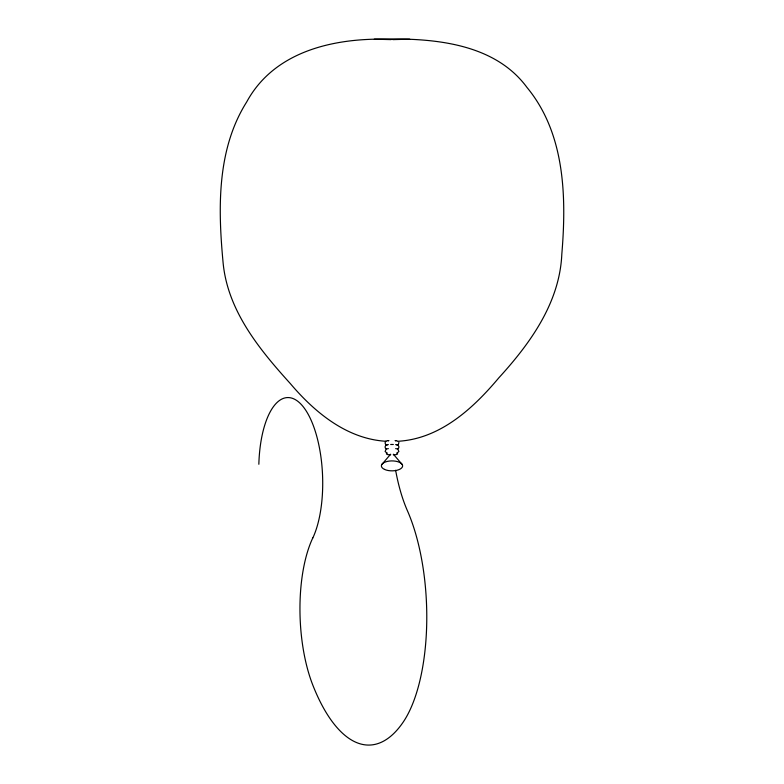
<?xml version="1.0" encoding="UTF-8"?>
<svg xmlns="http://www.w3.org/2000/svg" width="784" height="784" viewBox="0 0 784 784"><rect width="100%" height="100%" fill="white"/><g stroke="black" fill="none" stroke-linecap="round" stroke-linejoin="round"><path stroke-width="1.18" d="M381.73 464.589L390.618 454.21M386.159 449.095L385.111 451.506L387.139 453.201M386.835 452.936C384.885 454.847 389.717 454.808 390.667 454.769M397.841 448.85C400.33 447.39 398.115 443.989 395.636 444.606M397.586 440.99L397.076 441.186M387.139 440.726C384.454 440.824 384.454 445.057 387.139 445.145M396.861 445.145L398.419 444.361L398.889 442.411M387.031 448.85L388.364 448.634M396.861 453.201L398.889 451.506L397.841 449.095M388.364 444.606C385.885 443.989 383.67 447.39 386.159 448.85M398.154 441.274C440.187 438.775 473.036 408.542 498.732 377.947C530.258 343.402 559.688 302.712 561.814 254.202C566.538 197.274 565.235 133.78 527.024 87.485C492.656 40.709 427.064 37.75 374.311 39.2C324.311 40.337 272.038 55.272 246.695 101.949C216.796 149.303 218.011 208.123 223.019 261.866C227.242 310.19 259.053 349.037 290.305 383.562C314.649 412.266 346.655 438.864 385.846 441.274M392.902 39.612L409.689 39.2M393.333 454.769C394.283 454.808 399.115 454.847 397.165 452.936M390.667 444.479L393.333 444.479M374.311 39.2L391.098 39.612M395.636 448.634L396.969 448.85M393.382 454.21L402.27 464.589M258.847 464.265A78.919 31.83 87.6 0 1 304.329 408.199A78.919 31.83 87.6 0 1 312.806 537.981M395.636 470.292A109.593 44.208 87.6 0 0 407.396 510.688A134.142 54.106 87.6 0 1 402.888 722.554A177.939 71.765 87.6 0 1 312.787 685.04A101.998 41.14 87.6 0 1 312.787 537.922M395.263 440.647L396.116 440.696L395.263 440.647M388.737 440.647L387.884 440.706L388.737 440.647M384.483 469.391A10.633 4.978 0 0 0 402.27 467.166A10.633 4.978 0 0 0 389.246 461.07A10.633 4.978 0 0 0 384.483 469.391"/></g></svg>
